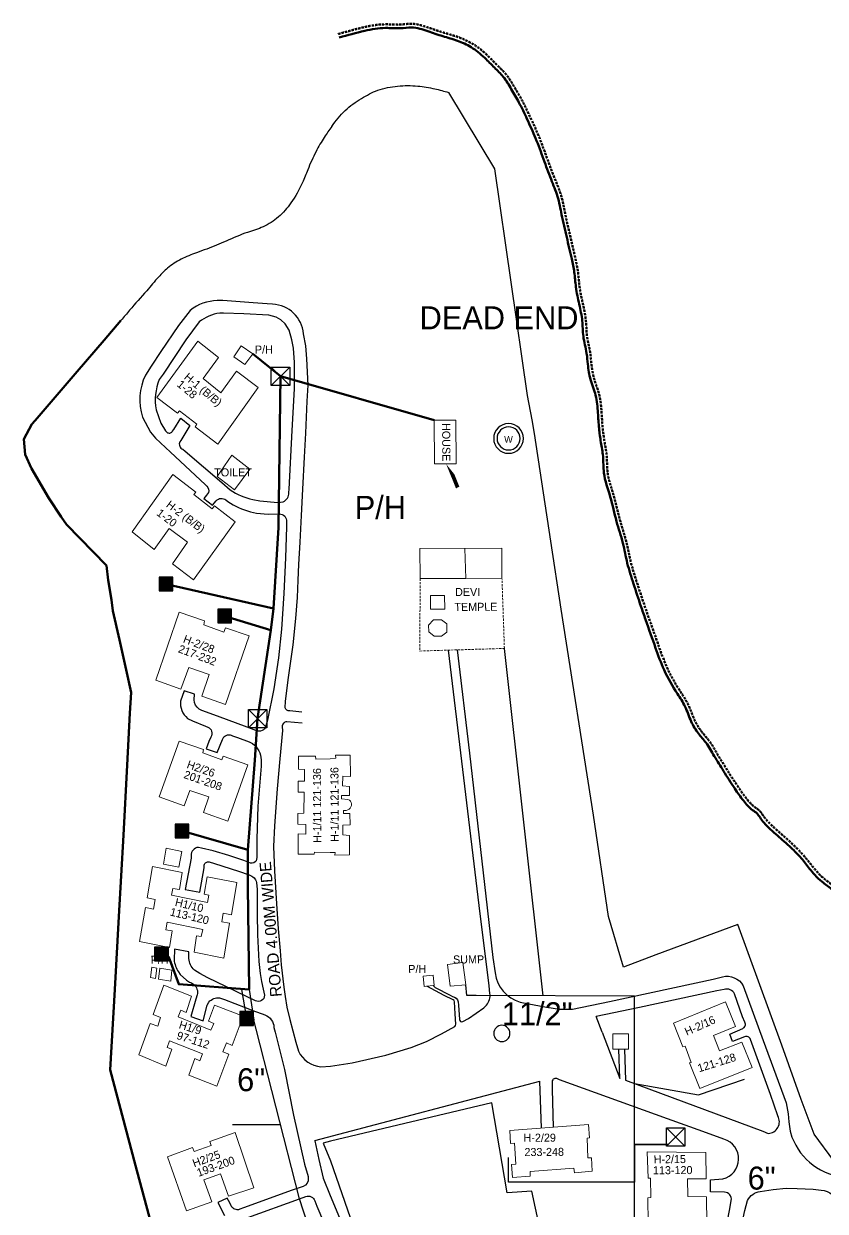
# Model space of a CAD drawing. Header units: millimetres. Extents: x 783 to 2788, y -521 to 1643.
# Drawn here: x 1562.9 to 1737.2, y -354 to -95.7 of the extents above; entities that cross this region are included whole.
import ezdxf
from ezdxf.enums import TextEntityAlignment as Align

# ---------------------------------------------------------------- set-up
doc = ezdxf.new("R2010")
doc.units = ezdxf.units.MM
for name, pattern in [('DASHDOTX2', [50.8, 25.4, -12.7, 0, -12.7]), ('DASHED', [0.75, 0.5, -0.25]), ('HIDDEN', [0.375, 0.25, -0.125])]:
    doc.linetypes.add(name, pattern=pattern)
for name, color, linetype, lineweight in [('Boudary Wall', 6, 'DASHDOTX2', 60), ('Building', 1, 'Continuous', 9), ('Lake', 140, 'DASHED', 50), ('Water Supply Line', 5, 'Continuous', 50)]:
    doc.layers.add(name, color=color, linetype=linetype, lineweight=lineweight)
for name, color, linetype in [('Compound Wall', 203, 'Continuous'), ('Fencing', 7, 'FENCELINE3'), ('FH', 15, 'HIDDEN'), ('Road', 7, 'Continuous'), ('Text Building', 7, 'Continuous'), ('Text Road', 3, 'Continuous'), ('Valve', 17, 'Continuous'), ('Water Line Dia Text', 7, 'Continuous'), ('Water Meter', 11, 'Continuous'), ('Well', 140, 'Continuous')]:
    doc.layers.add(name, color=color, linetype=linetype)
doc.linetypes.add('FENCELINE3', pattern='A,0.5,-0.2,["X",Standard,S=0.1,R=0,X=-0.1,Y=-0.05],-0.25', length=0.95)

# ---------------------------------------------------------------- blocks, each defined once
blk = doc.blocks.new('ACAD-Master Plan')
at = {"layer": 'Boudary Wall'}
blk.add_lwpolyline([(-845.47, 116.85), (-849.13, 112.58), (-855, 105.79), (-864.17, 95.13), (-864.88, 94.29), (-866.62, 91.08), (-866.34, 87.72), (-864.92, 84.69), (-861.19, 78.24), (-858.45, 74.17), (-857.3, 72.5), (-848.63, 63.54), (-848.25, 60.41), (-847.56, 56.07), (-847.28, 53.68), (-845.81, 47.43), (-844.37, 40.85), (-843.28, 35.92), (-843.56, 31.48), (-844.12, 20.16), (-844.94, 4.91), (-845.96, -12.78), (-846.81, -28.64), (-847.83, -46.11), (-842.32, -66.97), (-837.84, -83.59)], dxfattribs=at)
at = {"layer": 'Building'}
for points in [[(-828.78, 112.35), (-837.68, 100.14), (-833.21, 96.74), (-832.76, 97.19), (-829.01, 94.28), (-829.32, 93.74), (-824.39, 89.99), (-815.67, 102.28), (-820.37, 105.81), (-823.74, 101.13), (-827.59, 104.22), (-824.3, 108.85)], [(-819.3, 111.34), (-820.92, 108.96), (-818.53, 107.26), (-816.82, 109.64)], [(-777.36, 95.18), (-772.64, 95.2), (-772.56, 85.67), (-777.28, 85.65)], [(-821.4, 87.54), (-824.59, 82.95), (-820.75, 80), (-817.47, 84.54)], [(-834.19, 83.34), (-829.23, 79.53), (-829.6, 79.02), (-825.67, 75.92), (-825.16, 76.52), (-820.63, 73.08), (-829.71, 60.45), (-834.27, 63.94), (-831.02, 68.62), (-834.98, 71.61), (-838.23, 67.07), (-843.05, 70.91)], [(-770.49, 60.76), (-780.43, 60.73), (-780.46, 67.26), (-762.64, 67.31), (-762.61, 60.78)], [(-778.18, 57.03), (-775.08, 57.04), (-775.06, 54.08), (-778.17, 54.07)], [(-827.3, 51.56), (-832.84, 53.41), (-837.92, 38.65), (-832.44, 36.68), (-830.7, 41.41), (-826.26, 39.86), (-827.91, 35.18), (-822.77, 33.3), (-817.57, 48.25), (-822.74, 50.02), (-823.07, 49.1), (-827.49, 50.7)], [(-777.49, 51.76), (-775.76, 51.77), (-774.63, 50.87), (-774.6, 49.07), (-775.77, 48.2), (-777.37, 48.22), (-778.5, 49.14), (-778.59, 50.61)], [(-827.5, 23.53), (-827.67, 22.81), (-823.51, 21.32), (-823.26, 22.1), (-817.89, 20.22), (-822.2, 7.96), (-827.54, 9.87), (-826.38, 13.27), (-830.49, 14.65), (-831.73, 11.26), (-837.18, 13.22), (-832.79, 25.36)], [(-832.23, 1.36), (-832.86, -2.03), (-836.24, -1.37), (-835.61, 2.11)], [(-832.18, -3.2), (-838.63, -1.93), (-839.76, -8.73), (-838.03, -9.11), (-838.41, -11.15), (-840.17, -10.81), (-841.43, -18.22), (-834.92, -19.54), (-834.32, -15.92), (-835.74, -15.68), (-835.44, -14.01), (-827.68, -15.58), (-828.01, -17.14), (-829.02, -16.97), (-829.53, -20.57), (-823.11, -21.84), (-821.88, -14.22), (-823.55, -13.92), (-823.22, -12.08), (-821.41, -12.44), (-820.29, -5.36), (-826.74, -4.14), (-827.39, -7.93), (-826.39, -8.15), (-826.69, -9.76), (-834.45, -8.11), (-834.23, -6.66), (-832.72, -6.93)], [(-774.44, -23.21), (-771.15, -22.78), (-770.48, -27.66), (-773.91, -27.95)], [(-837.67, -23.99), (-838.78, -23.77), (-839.03, -26.05), (-837.99, -26.24)], [(-837.03, -24.02), (-837.32, -26.38), (-834.62, -26.88), (-834.43, -24.43)], [(-836.18, -27.69), (-838.47, -34.1), (-836.85, -34.76), (-837.49, -36.63), (-839.11, -36.02), (-841.59, -42.88), (-835.7, -45.32), (-834.4, -41.61), (-835.44, -41.25), (-834.91, -39.81), (-827.73, -42.66), (-828.29, -44.14), (-829.4, -43.67), (-830.73, -47.29), (-824.61, -49.68), (-822.04, -42.69), (-823.29, -42.19), (-822.55, -40.24), (-821.26, -40.82), (-818.9, -34.47), (-825.16, -32.03), (-826.46, -35.56), (-825.29, -36.06), (-825.9, -37.48), (-833.02, -34.62), (-832.47, -33.18), (-831.32, -33.65), (-830.11, -30.08)], [(-711.85, -36.73), (-714.01, -31.36), (-725.33, -35.98), (-723.3, -41.16), (-722.81, -40.98), (-721.45, -44.52), (-721.82, -44.64), (-719.62, -50.18), (-708.24, -45.62), (-710.44, -40.08), (-715.3, -41.99), (-716.59, -38.64)], [(-743.55, -60.89), (-743.81, -58), (-760.91, -59.33), (-760.75, -62.15), (-759.91, -62.07), (-759.6, -66.64), (-760.53, -66.72), (-760.3, -69.53), (-756.5, -69.25), (-756.5, -68.22), (-746.99, -67.53), (-746.84, -68.55), (-743.02, -68.18), (-743.18, -65.26), (-743.95, -65.27), (-744.12, -60.97)], [(-826.14, -61.71), (-820.62, -59.78), (-816.57, -71.77), (-822.08, -73.58), (-823.8, -68.75), (-827.45, -70.09), (-825.73, -74.87), (-831.22, -76.77), (-835.39, -65.04), (-829.95, -63.05), (-829.56, -63.91), (-825.85, -62.6)], [(-718.19, -69.81), (-718.26, -64.08), (-731.04, -63.98), (-730.83, -69.72), (-730.33, -69.72), (-730.23, -73.92), (-730.93, -73.96), (-730.84, -79.49), (-718.03, -79.62), (-718.15, -73.77), (-722.2, -73.7), (-722.24, -69.86)]]:
    blk.add_lwpolyline(points, close=True, dxfattribs=at)
for points in [[(-770.71, 67.29), (-770.49, 60.76)], [(-777.6, -27.82), (-777.38, -27.8), (-777.56, -25.54), (-779.75, -25.78), (-779.55, -27.97), (-778.96, -27.92)], [(-777.6, -27.82), (-778.96, -27.92)], [(-735.96, -41.63), (-735.1, -41.62), (-735.11, -38.32), (-738.52, -38.33), (-738.51, -41.64), (-737.2, -41.63)], [(-735.96, -41.63), (-737.2, -41.63)]]:
    blk.add_lwpolyline(points, dxfattribs=at)
at = {"layer": 'Building', "linetype": 'DASHED'}
blk.add_lwpolyline([(-780.43, 60.73), (-780.46, 44.97), (-762.09, 45.53), (-762.61, 60.78)], dxfattribs=at)
at = {"layer": 'Building'}
blk.add_lwpolyline([(-799.99, 21.55), (-803.09, 21.46), (-803.17, 22.13), (-806.86, 22.09), (-806.85, 19.28), (-805.59, 19.23), (-805.58, 16.69), (-806.92, 16.69), (-806.91, 14.3), (-805.66, 14.27), (-805.7, 9.7), (-806.98, 9.65), (-807, 7.31), (-805.3, 7.26), (-805.29, 5.14), (-806.97, 5.17), (-806.95, 0.8), (-803.47, 0.78), (-803.41, 1.23), (-799.98, 1.15), (-798.89, 1.16), (-798.98, 0.57), (-795.76, 0.62), (-795.77, 4.81), (-797.23, 4.95), (-797.19, 7.06), (-795.64, 7.16), (-795.7, 9.64), (-797.11, 9.63), (-797.11, 10.26), (-796.52, 10.26), (-796.16, 10.4, 0.56662), (-795.76, 12.56), (-796.16, 12.7), (-797.48, 12.83), (-797.48, 13.51), (-795.8, 13.51), (-795.77, 15.49), (-797.31, 15.62), (-797.23, 17.74), (-795.55, 17.7), (-795.66, 22.3), (-798.79, 22.33), (-798.78, 21.66)], format="xyb", close=True, dxfattribs=at)
at = {"layer": 'Compound Wall'}
blk.add_lwpolyline([(-799.92, -61.64), (-801.51, -62.08), (-799.93, -65.94), (-786.38, -104.99), (-750.56, -98.44), (-756.11, -72.5), (-761.47, -72.9), (-764.84, -53.32)], close=True, dxfattribs=at)
at = {"layer": 'Fencing', "linetype": 'FENCELINE3'}
blk.add_lwpolyline([(-690.47, -65.91), (-694.74, -60.1), (-697.52, -52.6), (-701.77, -40.75), (-711.3, -14.53), (-729.12, -21.13), (-736.18, -23.83), (-739.45, -12.75), (-742.71, 9.27), (-749.72, 54.04), (-752, 68.86), (-755.53, 92.26), (-756.08, 95.22), (-757.03, 100.54), (-764.17, 149.87), (-774.2, 166.46)], dxfattribs=at)
for points in [[(-799.64, 159.05), (-796.71, 162.57), (-793.17, 165.15), (-789.63, 166.95), (-785.3, 167.85), (-780.94, 167.86), (-777.22, 167.26), (-774.2, 166.46)], [(-799.64, 159.05), (-801.26, 156.7), (-803.06, 153.62), (-804.86, 149.64), (-806.03, 146.86), (-808.5, 142.44), (-811.24, 139.38), (-814.54, 137.25), (-817.93, 136.04), (-822.62, 134.15), (-826.82, 132.4), (-829.05, 131.61), (-832.37, 130.19), (-835.32, 128.28), (-837.27, 126.36), (-839.88, 123.33), (-843.6, 119.1), (-845.47, 116.85)]]:
    blk.add_spline(points, degree=3, dxfattribs=at)
at = {"layer": 'Lake'}
blk.add_open_spline([(-798.22, 179.18), (-797.78, 179.3), (-797.35, 179.42), (-796.06, 179.78), (-795.19, 180.02), (-793.44, 180.47), (-792.57, 180.67), (-790.78, 181.04), (-789.87, 181.18), (-788.55, 181.28), (-788.16, 181.29), (-787.39, 181.29), (-787.01, 181.27), (-786.24, 181.24), (-785.86, 181.22), (-785.25, 181.21), (-785.02, 181.21), (-784.49, 181.24), (-784.18, 181.27), (-783.54, 181.34), (-783.2, 181.37), (-782.63, 181.4), (-782.39, 181.41), (-781.92, 181.39), (-781.69, 181.37), (-781.01, 181.28), (-780.57, 181.18), (-779.62, 180.91), (-779.11, 180.74), (-778, 180.37), (-777.4, 180.16), (-776.19, 179.76), (-775.59, 179.58), (-774.37, 179.21), (-773.75, 179.04), (-772.49, 178.64), (-771.85, 178.41), (-770.59, 177.89), (-769.98, 177.59), (-768.71, 176.88), (-768.06, 176.44), (-766.84, 175.5), (-766.26, 175), (-765.17, 173.95), (-764.65, 173.41), (-763.88, 172.63), (-763.63, 172.37), (-763.09, 171.85), (-762.82, 171.59), (-762.3, 171.06), (-762.06, 170.8), (-761.58, 170.23), (-761.35, 169.93), (-760.93, 169.32), (-760.73, 169), (-760.29, 168.28), (-760.06, 167.87), (-759.59, 167.07), (-759.35, 166.66), (-758.78, 165.67), (-758.44, 165.07), (-757.8, 163.86), (-757.49, 163.24), (-756.8, 161.82), (-756.43, 161.01), (-755.68, 159.39), (-755.31, 158.58), (-754.58, 156.87), (-754.23, 155.99), (-753.55, 154.21), (-753.22, 153.32), (-752.57, 151.53), (-752.25, 150.63), (-751.66, 149.04), (-751.39, 148.35), (-750.83, 146.96), (-750.53, 146.25), (-750.09, 145.07), (-749.92, 144.61), (-749.49, 143.18), (-749.28, 142.23), (-748.99, 140.76), (-748.89, 140.24), (-748.68, 139.2), (-748.57, 138.69), (-748.22, 137.14), (-747.98, 136.11), (-747.54, 134.22), (-747.33, 133.36), (-746.97, 131.77), (-746.8, 131.04), (-746.47, 129.57), (-746.3, 128.82), (-746.1, 127.62), (-746.04, 127.18), (-745.95, 126.31), (-745.91, 125.88), (-745.83, 125.06), (-745.79, 124.66), (-745.64, 123.5), (-745.5, 122.72), (-745.17, 121.15), (-744.98, 120.36), (-744.63, 118.74), (-744.48, 117.91), (-744.34, 116.71), (-744.32, 116.35), (-744.28, 115.66), (-744.26, 115.32), (-744.23, 114.6), (-744.2, 114.23), (-744.14, 113.55), (-744.09, 113.23), (-743.98, 112.58), (-743.91, 112.25), (-743.69, 111.24), (-743.52, 110.55), (-743.3, 109.09), (-743.25, 108.39), (-743.13, 107.17), (-743.07, 106.65), (-742.91, 105.61), (-742.81, 105.11), (-742.6, 104.25), (-742.49, 103.9), (-742.26, 103.18), (-742.13, 102.82), (-741.83, 101.98), (-741.67, 101.51), (-741.44, 100.66), (-741.36, 100.29), (-741.22, 99.56), (-741.17, 99.2), (-741.04, 98.12), (-740.99, 97.4), (-740.9, 95.99), (-740.86, 95.3), (-740.75, 93.93), (-740.69, 93.26), (-740.53, 91.92), (-740.43, 91.25), (-740.23, 90.05), (-740.14, 89.52), (-739.96, 88.43), (-739.89, 87.87), (-739.79, 86.73), (-739.78, 86.17), (-739.75, 85.12), (-739.73, 84.62), (-739.66, 83.83), (-739.62, 83.54), (-739.51, 82.95), (-739.45, 82.65), (-739.23, 81.75), (-739.05, 81.15), (-738.67, 79.9), (-738.46, 79.26), (-738.08, 77.95), (-737.92, 77.3), (-737.56, 75.88), (-737.38, 75.1), (-737.04, 73.76), (-736.88, 73.2), (-736.55, 72.06), (-736.37, 71.48), (-736.01, 70.29), (-735.83, 69.68), (-735.54, 68.58), (-735.42, 68.1), (-735.21, 67.15), (-735.11, 66.68), (-734.88, 65.6), (-734.75, 65), (-734.32, 63.21), (-733.96, 62.03), (-733.26, 59.87), (-732.94, 58.89), (-732.31, 56.94), (-731.99, 55.97), (-731.01, 53.07), (-730.32, 51.14), (-729.29, 48.26), (-728.95, 47.31), (-728.23, 45.27), (-727.85, 44.19), (-727.17, 42.42), (-726.89, 41.72), (-726.25, 40.35), (-725.9, 39.67), (-725.18, 38.38), (-724.81, 37.76), (-724.16, 36.7), (-723.88, 36.26), (-723.31, 35.38), (-723.02, 34.93), (-722.55, 34.14), (-722.37, 33.81), (-722.05, 33.2), (-721.92, 32.91), (-721.68, 32.34), (-721.57, 32.06), (-721.24, 31.22), (-721.04, 30.68), (-720.64, 29.77), (-720.46, 29.4), (-720.05, 28.66), (-719.82, 28.3), (-719.37, 27.66), (-719.15, 27.37), (-718.68, 26.8), (-718.43, 26.51), (-717.97, 25.95), (-717.76, 25.69), (-717.35, 25.15), (-717.17, 24.87), (-716.63, 24.04), (-716.3, 23.47), (-715.75, 22.53), (-715.53, 22.15), (-715.07, 21.38), (-714.83, 21), (-714.12, 19.85), (-713.64, 19.09), (-712.67, 17.56), (-712.18, 16.81), (-711.32, 15.5), (-710.94, 14.94), (-710.25, 13.95), (-709.93, 13.51), (-709.38, 12.79), (-709.15, 12.51), (-708.69, 11.97), (-708.46, 11.72), (-708.05, 11.34), (-707.89, 11.2), (-707.63, 11.01), (-707.54, 10.94), (-707.33, 10.8), (-707.22, 10.72), (-706.95, 10.53), (-706.8, 10.41), (-706.57, 10.19), (-706.49, 10.11), (-706.36, 9.95), (-706.29, 9.87), (-706.12, 9.63), (-706.02, 9.48), (-705.86, 9.22), (-705.79, 9.12), (-705.64, 8.91), (-705.56, 8.81), (-705.33, 8.5), (-705.16, 8.3), (-704.62, 7.69), (-704.23, 7.3), (-703.24, 6.36), (-702.63, 5.83), (-701.4, 4.74), (-700.78, 4.2), (-699.56, 3.09), (-698.95, 2.52), (-697.94, 1.53), (-697.55, 1.11), (-696.86, 0.35), (-696.57, 0), (-696, -0.7), (-695.73, -1.05), (-694.92, -2.08), (-694.39, -2.75), (-693.53, -3.67), (-693.23, -3.97), (-692.67, -4.47), (-692.42, -4.68), (-691.87, -5.1), (-691.59, -5.31), (-691.05, -5.72), (-690.8, -5.91), (-690.3, -6.33), (-690.07, -6.55), (-689.61, -6.99), (-689.4, -7.22), (-688.87, -7.78), (-688.57, -8.11), (-687.5, -9.28), (-686.69, -10.09), (-684.98, -11.61), (-684.07, -12.33), (-682.47, -13.58), (-681.78, -14.11), (-680.16, -15.44), (-679.26, -16.25), (-677.67, -17.63), (-676.99, -18.22), (-675.6, -19.36), (-674.9, -19.91), (-673.39, -21.03), (-672.59, -21.59), (-670.96, -22.67), (-670.13, -23.2), (-668.5, -24.26), (-667.7, -24.8), (-666.13, -25.92), (-665.36, -26.51), (-663.92, -27.72), (-663.26, -28.33), (-661.97, -29.54), (-661.34, -30.15), (-660.05, -31.3), (-659.39, -31.85), (-658.07, -32.9), (-657.41, -33.39), (-656.08, -34.33), (-655.4, -34.77), (-654.37, -35.34), (-654.02, -35.51), (-653.31, -35.81), (-652.93, -35.95), (-652.01, -36.27), (-651.46, -36.46), (-650.34, -36.88), (-649.79, -37.11), (-648.93, -37.53), (-648.63, -37.69), (-648.05, -38.01), (-647.77, -38.17), (-647.15, -38.49), (-646.82, -38.66), (-646.22, -38.88), (-645.94, -38.96), (-645.35, -39.1), (-645.04, -39.17), (-644.31, -39.31), (-643.88, -39.39), (-643.02, -39.6), (-642.59, -39.72), (-641.35, -40.15), (-640.56, -40.49), (-639.16, -41.13), (-638.54, -41.43), (-637.51, -41.91), (-637.08, -42.09), (-636.14, -42.46), (-635.61, -42.64), (-634.67, -42.92), (-634.26, -43.03), (-633.52, -43.22), (-633.18, -43.31), (-632.52, -43.47), (-632.2, -43.53), (-631.58, -43.63), (-631.3, -43.67), (-630.83, -43.7), (-630.64, -43.7), (-630.23, -43.71), (-630.01, -43.71), (-629.61, -43.73), (-629.42, -43.74), (-629.05, -43.79), (-628.86, -43.83), (-628.5, -43.92), (-628.33, -43.97), (-627.83, -44.14), (-627.51, -44.27), (-626.89, -44.54), (-626.58, -44.67), (-625.98, -44.89), (-625.7, -44.98), (-625.1, -45.1), (-624.79, -45.13), (-623.99, -45.17), (-623.5, -45.14), (-622.4, -44.96), (-621.78, -44.78), (-620.73, -44.42), (-620.29, -44.26), (-619.47, -43.95), (-619.1, -43.82), (-618.36, -43.56), (-617.99, -43.44), (-616.89, -43.07), (-616.16, -42.83), (-614.81, -42.34), (-614.18, -42.1), (-612.93, -41.58), (-612.31, -41.3), (-611.09, -40.75), (-610.5, -40.46), (-609.29, -39.89), (-608.67, -39.6), (-607.55, -39.14), (-607.05, -38.95), (-606.1, -38.65), (-605.66, -38.53), (-604.87, -38.36), (-604.53, -38.31), (-603.88, -38.21), (-603.56, -38.17), (-602.75, -38.04), (-602.28, -37.94), (-601.69, -37.73), (-601.53, -37.66), (-601.24, -37.51), (-601.12, -37.43), (-600.87, -37.26), (-600.72, -37.14), (-600.38, -36.89), (-600.18, -36.76), (-599.83, -36.6), (-599.71, -36.55), (-599.5, -36.5), (-599.41, -36.49), (-599.15, -36.47), (-599, -36.48), (-598.77, -36.5), (-598.69, -36.51), (-598.54, -36.53), (-598.47, -36.54), (-598.33, -36.55), (-598.26, -36.56), (-598.04, -36.58), (-597.89, -36.58), (-597.59, -36.6), (-597.43, -36.6), (-597.12, -36.62), (-596.97, -36.62), (-596.66, -36.63), (-596.5, -36.63), (-596.22, -36.62), (-596.11, -36.6), (-595.74, -36.53), (-595.48, -36.45), (-594.92, -36.23), (-594.63, -36.09), (-594.11, -35.86), (-593.89, -35.77), (-593.46, -35.59), (-593.24, -35.5), (-592.59, -35.26), (-592.16, -35.11), (-590.85, -34.69), (-589.98, -34.44), (-588.76, -34.13), (-588.41, -34.04), (-587.73, -33.87), (-587.4, -33.79), (-586.87, -33.62), (-586.66, -33.55), (-586.29, -33.4), (-586.13, -33.33), (-585.8, -33.16), (-585.63, -33.07), (-585.13, -32.79), (-584.78, -32.58), (-584.13, -32.21), (-583.83, -32.05), (-583.22, -31.77), (-582.9, -31.64), (-582.28, -31.42), (-581.97, -31.32), (-581.35, -31.16), (-581.05, -31.09), (-580.34, -30.93), (-579.94, -30.84), (-579.32, -30.66), (-579.09, -30.59), (-578.62, -30.41), (-578.38, -30.32), (-577.67, -30.01), (-577.18, -29.78), (-576.38, -29.42), (-576.08, -29.28), (-575.41, -29), (-575.07, -28.87), (-574.39, -28.62), (-574.05, -28.5), (-573.37, -28.23), (-573.01, -28.08), (-572.47, -27.8), (-572.26, -27.68), (-571.82, -27.42), (-571.6, -27.28), (-571.11, -26.98), (-570.84, -26.81), (-570.27, -26.5), (-569.98, -26.36), (-569.24, -26.04), (-568.8, -25.88), (-568.04, -25.66), (-567.73, -25.59), (-567.13, -25.47), (-566.84, -25.42), (-566.3, -25.32), (-566.06, -25.28), (-565.64, -25.17), (-565.46, -25.12), (-565.09, -25), (-564.91, -24.93), (-564.34, -24.71), (-563.96, -24.53), (-563.21, -24.19), (-562.84, -24.03), (-562.1, -23.71), (-561.73, -23.56), (-560.63, -23.13), (-559.89, -22.86), (-558.56, -22.35), (-557.96, -22.12), (-556.77, -21.62), (-556.17, -21.36), (-554.92, -20.82), (-554.27, -20.54), (-552.27, -19.72), (-550.94, -19.24), (-548.98, -18.4), (-548.3, -18.09), (-547.04, -17.5), (-546.46, -17.24), (-545.3, -16.73), (-544.72, -16.49), (-542.96, -15.77), (-541.78, -15.31), (-539.68, -14.54), (-538.75, -14.22), (-536.91, -13.59), (-536, -13.27), (-534.58, -12.74), (-534.06, -12.54), (-533.03, -12.1), (-532.51, -11.87), (-531.49, -11.43), (-530.98, -11.22), (-530.07, -10.87), (-529.66, -10.72), (-528.84, -10.46), (-528.44, -10.34), (-527.6, -10.09), (-527.16, -9.95), (-526.41, -9.7), (-526.11, -9.59), (-525.49, -9.34), (-525.17, -9.21), (-524.41, -8.89), (-523.96, -8.7), (-523.16, -8.37), (-522.81, -8.24), (-522.13, -7.99), (-521.79, -7.87), (-521.03, -7.6), (-520.62, -7.46), (-519.84, -7.17), (-519.48, -7.02), (-518.73, -6.73), (-518.35, -6.58), (-517.55, -6.3), (-517.13, -6.16), (-516.08, -5.89), (-515.47, -5.79), (-514.29, -5.61), (-513.71, -5.53), (-512.77, -5.37), (-512.39, -5.29), (-511.63, -5.11), (-511.24, -5.01), (-510.25, -4.74), (-509.63, -4.57), (-508.51, -4.28), (-508.03, -4.16), (-507.07, -3.94), (-506.6, -3.84), (-505.52, -3.6), (-504.91, -3.47), (-503.14, -3.02), (-501.95, -2.65), (-499.76, -1.99), (-498.77, -1.71), (-496.77, -1.18), (-495.76, -0.94), (-493.74, -0.52), (-492.73, -0.33), (-490.41, 0.09), (-489.1, 0.31), (-486.71, 0.76), (-485.61, 0.99), (-483.43, 1.48), (-482.34, 1.74), (-480.09, 2.31), (-478.94, 2.61), (-476.63, 3.21), (-475.48, 3.52), (-473.73, 4), (-473.13, 4.17), (-471.92, 4.48), (-471.3, 4.62), (-470.33, 4.79), (-469.99, 4.84), (-469.3, 4.92), (-468.96, 4.94), (-467.97, 5.02), (-467.33, 5.07), (-466.38, 5.21), (-466.06, 5.27), (-465.4, 5.45), (-465.06, 5.55), (-464.25, 5.82), (-463.77, 5.99), (-462.91, 6.28), (-462.52, 6.4), (-461.75, 6.61), (-461.36, 6.7), (-460.37, 6.91), (-459.76, 7.02), (-457.79, 7.38), (-456.43, 7.62), (-453.5, 8.15), (-451.93, 8.44), (-448.8, 9.06), (-447.24, 9.39), (-444.02, 10.06), (-442.36, 10.41), (-439.3, 11.04), (-437.89, 11.33), (-435.54, 11.78), (-434.6, 11.95), (-432.73, 12.28), (-431.8, 12.45), (-430.34, 12.75), (-429.81, 12.87), (-428.72, 13.12), (-428.17, 13.25), (-427.08, 13.47), (-426.54, 13.56), (-425.13, 13.75), (-424.28, 13.79), (-422.9, 13.87), (-422.35, 13.91), (-421.26, 14), (-420.71, 14.05), (-419.08, 14.24), (-417.98, 14.4), (-416.23, 14.67), (-415.58, 14.78), (-414.44, 14.99), (-413.97, 15.08), (-412.99, 15.28), (-412.5, 15.38), (-411.61, 15.53), (-411.21, 15.59), (-410.49, 15.65), (-410.16, 15.67), (-409.52, 15.69), (-409.2, 15.69), (-408.25, 15.67), (-407.64, 15.65), (-406.07, 15.67), (-405.09, 15.75), (-403.34, 15.96), (-402.57, 16.06), (-401.11, 16.26), (-400.41, 16.36), (-399.61, 16.4)], degree=3, knots=[0, 0, 0, 0, 1.343408, 1.343408, 4.030225, 4.030225, 6.688196, 6.688196, 9.346167, 9.346167, 10.451609, 10.451609, 11.557051, 11.557051, 12.732945, 12.732945, 13.480569, 13.480569, 14.452213, 14.452213, 15.423857, 15.423857, 16.048129, 16.048129, 16.6724, 16.6724, 17.920943, 17.920943, 19.445443, 19.445443, 21.375664, 21.375664, 23.305884, 23.305884, 25.236104, 25.236104, 27.179981, 27.179981, 29.123857, 29.123857, 31.330314, 31.330314, 33.53677, 33.53677, 35.743227, 35.743227, 36.861649, 36.861649, 37.980071, 37.980071, 38.995311, 38.995311, 40.052397, 40.052397, 41.109483, 41.109483, 42.507174, 42.507174, 43.904866, 43.904866, 45.930968, 45.930968, 47.957071, 47.957071, 50.620812, 50.620812, 53.284553, 53.284553, 56.11681, 56.11681, 58.949067, 58.949067, 61.813198, 61.813198, 64.076525, 64.076525, 66.339852, 66.339852, 67.766925, 67.766925, 70.621071, 70.621071, 72.217631, 72.217631, 73.814191, 73.814191, 77.00731, 77.00731, 79.64173, 79.64173, 81.890397, 81.890397, 84.139065, 84.139065, 85.416911, 85.416911, 86.694756, 86.694756, 87.915335, 87.915335, 90.356493, 90.356493, 92.797652, 92.797652, 95.23881, 95.23881, 96.25873, 96.25873, 97.278649, 97.278649, 98.427738, 98.427738, 99.469723, 99.469723, 100.511707, 100.511707, 102.595676, 102.595676, 104.679646, 104.679646, 106.306245, 106.306245, 107.932845, 107.932845, 109.102843, 109.102843, 110.272841, 110.272841, 111.725822, 111.725822, 112.774667, 112.774667, 113.823512, 113.823512, 115.921203, 115.921203, 118.018893, 118.018893, 120.084429, 120.084429, 122.149966, 122.149966, 123.775849, 123.775849, 125.401733, 125.401733, 127.027617, 127.027617, 128.580427, 128.580427, 129.54737, 129.54737, 130.514314, 130.514314, 132.448201, 132.448201, 134.436119, 134.436119, 136.424037, 136.424037, 138.815203, 138.815203, 140.622012, 140.622012, 142.42882, 142.42882, 144.326817, 144.326817, 145.762376, 145.762376, 147.197935, 147.197935, 149.078736, 149.078736, 152.840338, 152.840338, 155.919566, 155.919566, 158.998794, 158.998794, 165.157249, 165.157249, 168.185102, 168.185102, 171.625259, 171.625259, 173.95982, 173.95982, 176.294382, 176.294382, 178.498733, 178.498733, 180.072151, 180.072151, 181.64557, 181.64557, 182.714175, 182.714175, 183.601116, 183.601116, 184.488057, 184.488057, 186.261938, 186.261938, 187.603498, 187.603498, 188.945058, 188.945058, 190.102284, 190.102284, 191.259511, 191.259511, 192.213772, 192.213772, 193.168033, 193.168033, 195.076556, 195.076556, 196.43317, 196.43317, 197.789785, 197.789785, 200.503014, 200.503014, 203.216244, 203.216244, 205.257136, 205.257136, 206.915871, 206.915871, 208.032501, 208.032501, 209.149131, 209.149131, 209.873776, 209.873776, 210.258391, 210.258391, 210.643007, 210.643007, 211.121547, 211.121547, 211.369373, 211.369373, 211.6172, 211.6172, 212.112852, 212.112852, 212.531576, 212.531576, 212.9503, 212.9503, 213.787747, 213.787747, 215.529171, 215.529171, 217.981766, 217.981766, 220.434361, 220.434361, 222.904461, 222.904461, 224.575171, 224.575171, 225.892462, 225.892462, 227.209753, 227.209753, 229.844335, 229.844335, 231.177102, 231.177102, 232.239845, 232.239845, 233.302588, 233.302588, 234.220931, 234.220931, 235.125232, 235.125232, 236.029533, 236.029533, 237.367066, 237.367066, 240.867043, 240.867043, 244.411166, 244.411166, 246.982888, 246.982888, 250.594313, 250.594313, 253.321702, 253.321702, 256.04909, 256.04909, 259.019173, 259.019173, 261.989256, 261.989256, 264.829435, 264.829435, 267.669615, 267.669615, 270.316556, 270.316556, 272.963497, 272.963497, 275.610439, 275.610439, 278.097517, 278.097517, 280.584595, 280.584595, 281.834501, 281.834501, 283.084407, 283.084407, 284.812026, 284.812026, 286.539645, 286.539645, 287.512825, 287.512825, 288.486006, 288.486006, 289.706161, 289.706161, 290.688711, 290.688711, 291.67126, 291.67126, 292.921108, 292.921108, 294.170955, 294.170955, 296.67065, 296.67065, 298.711904, 298.711904, 300.154181, 300.154181, 301.901089, 301.901089, 303.181979, 303.181979, 304.233631, 304.233631, 305.285284, 305.285284, 306.231655, 306.231655, 306.845741, 306.845741, 307.459828, 307.459828, 307.955307, 307.955307, 308.435827, 308.435827, 308.916347, 308.916347, 309.877387, 309.877387, 310.901619, 310.901619, 311.943455, 311.943455, 312.98529, 312.98529, 314.599263, 314.599263, 316.656141, 316.656141, 318.078322, 318.078322, 319.23661, 319.23661, 320.394899, 320.394899, 322.711477, 322.711477, 324.784264, 324.784264, 326.85705, 326.85705, 328.841158, 328.841158, 330.825265, 330.825265, 332.3578, 332.3578, 333.650802, 333.650802, 334.608783, 334.608783, 335.566764, 335.566764, 337.157152, 337.157152, 337.780012, 337.780012, 338.32038, 338.32038, 338.860749, 338.860749, 339.401117, 339.401117, 339.644598, 339.644598, 339.794178, 339.794178, 340.093339, 340.093339, 340.327224, 340.327224, 340.565295, 340.565295, 340.803366, 340.803366, 341.279508, 341.279508, 341.736129, 341.736129, 342.19275, 342.19275, 342.741669, 342.741669, 343.219845, 343.219845, 344.197757, 344.197757, 345.17567, 345.17567, 345.846277, 345.846277, 346.516885, 346.516885, 347.8581, 347.8581, 350.54053, 350.54053, 351.59696, 351.59696, 352.653391, 352.653391, 353.397636, 353.397636, 354.002605, 354.002605, 354.607575, 354.607575, 355.817514, 355.817514, 356.757713, 356.757713, 357.697911, 357.697911, 358.598065, 358.598065, 359.498218, 359.498218, 360.766461, 360.766461, 361.575768, 361.575768, 362.385075, 362.385075, 364.00369, 364.00369, 364.982331, 364.982331, 366.054849, 366.054849, 367.127367, 367.127367, 368.360881, 368.360881, 369.155571, 369.155571, 369.95026, 369.95026, 370.853957, 370.853957, 371.757655, 371.757655, 373.064507, 373.064507, 373.937912, 373.937912, 374.811317, 374.811317, 375.5999, 375.5999, 376.243288, 376.243288, 376.886675, 376.886675, 378.17345, 378.17345, 379.34726, 379.34726, 380.52107, 380.52107, 382.86869, 382.86869, 384.830839, 384.830839, 386.792989, 386.792989, 388.916344, 388.916344, 393.163055, 393.163055, 395.447472, 395.447472, 397.326579, 397.326579, 399.205687, 399.205687, 402.963901, 402.963901, 405.878808, 405.878808, 408.793715, 408.793715, 410.502767, 410.502767, 412.21182, 412.21182, 413.819761, 413.819761, 415.064811, 415.064811, 416.309861, 416.309861, 417.715194, 417.715194, 418.749385, 418.749385, 419.783575, 419.783575, 421.248262, 421.248262, 422.321194, 422.321194, 423.394125, 423.394125, 424.726414, 424.726414, 425.922295, 425.922295, 427.118177, 427.118177, 428.378299, 428.378299, 430.144227, 430.144227, 431.910156, 431.910156, 433.121569, 433.121569, 434.332982, 434.332982, 436.259125, 436.259125, 437.714346, 437.714346, 439.169567, 439.169567, 441.047571, 441.047571, 444.80358, 444.80358, 447.866436, 447.866436, 450.929293, 450.929293, 453.992149, 453.992149, 457.974962, 457.974962, 461.360305, 461.360305, 464.745647, 464.745647, 468.333972, 468.333972, 471.922298, 471.922298, 473.765848, 473.765848, 475.609399, 475.609399, 476.594166, 476.594166, 477.578933, 477.578933, 479.548468, 479.548468, 480.658956, 480.658956, 481.769444, 481.769444, 483.284391, 483.284391, 484.430829, 484.430829, 485.577267, 485.577267, 487.408528, 487.408528, 491.562401, 491.562401, 496.360164, 496.360164, 501.157927, 501.157927, 506.238954, 506.238954, 510.53068, 510.53068, 513.386056, 513.386056, 516.241431, 516.241431, 517.906757, 517.906757, 519.572083, 519.572083, 521.166566, 521.166566, 523.654887, 523.654887, 525.324911, 525.324911, 526.994936, 526.994936, 530.334984, 530.334984, 532.356027, 532.356027, 533.838946, 533.838946, 535.321865, 535.321865, 536.450946, 536.450946, 537.377178, 537.377178, 538.30341, 538.30341, 540.155874, 540.155874, 543.204438, 543.204438, 545.516598, 545.516598, 547.635905, 547.635905, 547.635905, 547.635905], dxfattribs=at)
at = {"layer": 'Lake', "linetype": 'Continuous'}
blk.add_spline([(-798, 178.41), (-792.47, 179.87), (-787.93, 180.49), (-784.69, 180.43), (-782.28, 180.6), (-778.73, 179.77), (-775.49, 178.71), (-772.31, 177.72), (-769.35, 176.31), (-766.35, 173.97), (-764.26, 171.87), (-762.33, 169.88), (-760.59, 167.2), (-758.93, 164.28), (-757.18, 160.72), (-755.3, 156.49), (-753.57, 151.94), (-751.94, 147.57), (-750.53, 143.85), (-749.64, 139.9), (-748.54, 134.97), (-747.44, 130.27), (-746.88, 127.38), (-746.53, 124.15), (-745.81, 120.39), (-745.16, 116.79), (-744.92, 113.41), (-744.2, 109.72), (-743.95, 107.35), (-743.35, 104), (-742.25, 100.59), (-741.75, 96.75), (-741.51, 93.41), (-741.1, 90.36), (-740.64, 87.31), (-740.45, 83.75), (-739.07, 78.5), (-737.7, 73.17), (-736.33, 68.45), (-735.36, 64.11), (-734, 59.55), (-732.41, 54.73), (-731.4, 51.81), (-729.2, 45.62), (-727.36, 40.85), (-724.44, 35.65), (-722.82, 32.94), (-721.46, 29.64), (-719.89, 27.02), (-718.27, 25.04), (-716.44, 22.12), (-714.43, 18.86), (-711.98, 15.04), (-710.1, 12.42), (-708.1, 10.36), (-707.14, 9.63), (-706.49, 8.73), (-705.62, 7.61), (-702.7, 4.83), (-699.75, 2.17), (-697.53, -0.11), (-695.7, -2.38), (-694.56, -3.74), (-693.04, -5.2), (-690.95, -6.83), (-688.87, -8.97), (-686.35, -11.46), (-681.58, -15.32), (-677.25, -19.04), (-672.72, -22.46), (-668.76, -25.05), (-664.95, -27.9), (-661.36, -31.2), (-657.39, -34.38), (-654.01, -36.38), (-651.38, -37.34), (-649.28, -38.25), (-646.71, -39.55), (-643.68, -40.26), (-640.06, -41.6), (-636.8, -43.06), (-633.84, -43.97), (-631, -44.49), (-629.26, -44.57), (-626.08, -45.69), (-622.7, -45.82), (-619.27, -44.73), (-614.4, -43.04), (-610.41, -41.31), (-604.91, -39.19), (-600.55, -38.01), (-599.25, -37.28), (-598.68, -37.32), (-597.38, -37.41), (-596.08, -37.4), (-593.86, -36.63), (-588.16, -34.8), (-586.03, -34.16), (-583.81, -32.95), (-581.89, -32.14), (-579.18, -31.45), (-575.33, -29.84), (-572.23, -28.58), (-570.19, -27.37), (-567.74, -26.41), (-565.47, -25.95), (-562.61, -24.8), (-557.65, -22.85), (-553.3, -21.01), (-549.15, -19.35), (-546.57, -18.17), (-539.19, -15.22), (-533.53, -13.18), (-529.64, -11.57), (-526.09, -10.43), (-522.89, -9.13), (-519.77, -8), (-516.42, -6.81), (-512.83, -6.19), (-508.5, -5.1), (-504.11, -4.09), (-500.04, -2.91), (-495.18, -1.64), (-491.11, -0.85), (-486.77, -0.06), (-482.62, 0.86), (-478.28, 1.95), (-474.04, 3.09), (-469.74, 4.06), (-466.05, 4.46), (-462.41, 5.59), (-459.04, 6.34), (-451.09, 7.8), (-446.32, 8.76), (-440.64, 9.95), (-436.05, 10.87), (-429.97, 12.02), (-425.81, 12.85), (-422.73, 13.08), (-416.99, 13.74), (-413.96, 14.27), (-410.53, 14.84), (-406.98, 14.86), (-402.86, 15.22), (-399.6, 15.66)], degree=3, dxfattribs=at)
at = {"layer": 'Road'}
for points in [[(-772.36, 45.22), (-769.7, 22.72), (-764.59, -21.7), (-764.12, -25.06, 0.295418), (-758.67, -31.38), (-756.79, -31.76), (-753.3, -32.44), (-750.11, -32.9), (-747.29, -32.9), (-739.26, -31.27), (-716.68, -26.43), (-714.68, -25.91, -0.344183), (-710.15, -27.84), (-709.09, -30.8), (-705.8, -39.77), (-700.81, -53.32), (-700.36, -55.7), (-700.26, -57.43), (-699.97, -59.44), (-699.55, -60.77, 0.294054), (-687.83, -69.46)], [(-806.15, 31.64), (-808.74, 31.93, -0.344619), (-809.79, 32.62), (-809.68, 34.05), (-809.04, 39.19), (-808.03, 46.29), (-807.42, 52.01), (-807.08, 56.62), (-806.92, 60.4), (-806.8, 63.76), (-806.5, 68.62), (-806.18, 74.42), (-805.95, 80.17), (-805.55, 87.15), (-805.26, 92.32), (-804.98, 99.29), (-804.77, 102.78), (-805.05, 108.51), (-805.3, 111.34), (-805.8, 113.99, 0.381829), (-812.5, 120.39), (-813.66, 120.46), (-816.76, 120.7), (-823.31, 121.19), (-824.52, 121.19, 0.165506), (-830.41, 119.06), (-832.93, 115.76), (-836.81, 110.09), (-838.92, 106.9), (-840.16, 104.98, 0.192418), (-840.76, 95.83), (-839.07, 92.57), (-837.94, 91.28), (-834.71, 88.24), (-827.19, 81.22), (-826.81, 80.82, -0.292733), (-826.45, 79.44), (-826.91, 78.85), (-827.47, 78.17), (-825.54, 76.7), (-824.75, 77.64, -0.415903), (-822.64, 77.82), (-822.22, 77.47), (-821.11, 76.79, 0.076229), (-815.97, 74.96), (-813.44, 74.71), (-811.37, 74.82), (-811.02, 74.81, -0.430636), (-809.44, 73.09), (-809.44, 71.99), (-809.67, 65.26), (-810.03, 57.46), (-810.57, 49.69), (-811.24, 43.52), (-812.24, 36.76), (-813.59, 29.95), (-813.94, 28.66, -0.479973), (-816.12, 27.68), (-818.06, 28.44), (-824.49, 30.77), (-827.86, 32.04), (-828.44, 32.35, -0.24315), (-829.59, 34.35), (-829.52, 35.57), (-831.74, 36.28), (-832.55, 34.08, 0.226525), (-831.03, 30.32), (-829.93, 29.75), (-827.09, 28.61), (-826.61, 28.43, -0.477795), (-825.95, 26.26), (-826.34, 25.32), (-826.94, 23.68), (-824.56, 22.9), (-823.4, 25.7), (-823.27, 26.04, -0.409958), (-821.2, 26.53), (-820.16, 26.16), (-817.62, 25.2), (-816.88, 24.82, -0.248555), (-814.99, 21.28), (-815.02, 19.94), (-815.68, 11.24), (-815.96, 4.04), (-815.92, 0.09), (-816.05, -0.64, -0.309251), (-817.3, -1.17), (-818.73, -0.6), (-822.05, 0.51), (-825.4, 1.48), (-827.99, 2.08), (-828.63, 2.26, 0.400677), (-830.22, 0.46), (-830.23, -0.11), (-831.54, -6.94), (-828.34, -7.47), (-827.41, -2.18), (-827.35, -1.59, -0.443831), (-826.28, -0.9), (-825.17, -1.28), (-819.88, -2.93), (-817.58, -3.74, -0.282414), (-815.97, -5.4), (-815.87, -6.92), (-815.83, -12.17), (-815.76, -16.77), (-815.46, -22.6), (-815.17, -25.21), (-814.88, -26.92), (-814.54, -28.6), (-814.29, -29.91, -0.598376), (-816.24, -31.09), (-817.88, -30.31), (-822.68, -28.02), (-826.62, -26.09), (-828.36, -25.2), (-829.52, -24.44, -0.176797), (-830.71, -21.91), (-830.72, -20.49), (-833.86, -19.89), (-833.93, -22.2, 0.112153), (-832.98, -24.82), (-832.6, -25.36), (-831.24, -26.61), (-830.57, -27.04), (-830.11, -27.22), (-829.66, -27.54, -0.284298), (-828.88, -29.81), (-829.16, -30.73), (-830.25, -34.56), (-827.61, -35.45), (-826.76, -32.06), (-826.37, -31.38, -0.229544), (-824.02, -30.44), (-822.93, -30.83), (-816.22, -33.45), (-814.76, -33.93), (-814.16, -34.17, -0.292277), (-812.2, -36.89), (-811.94, -37.93), (-809.94, -46.09), (-807.97, -55.99), (-805.58, -66.67), (-804.8, -69.33), (-804.79, -69.66, -0.380053), (-805.84, -71.48), (-808.24, -72.29), (-818.82, -76.16), (-819.62, -76.47, -0.3938), (-821.52, -75.72), (-821.82, -75.09), (-822.38, -74.07), (-824.39, -75.02), (-822.98, -77.85)], [(-817.92, -78.27), (-806.67, -74.22), (-805.25, -73.69, -0.422457), (-803.31, -74.6), (-802.89, -75.82), (-799.98, -82.63)], [(-777.6, -27.82), (-777.16, -28.23), (-773.88, -29.92), (-773.37, -30.18, -0.332011), (-772.12, -31.32), (-772.09, -32.03), (-771.87, -35.19, 0.528852), (-771.16, -35.61), (-769.88, -35), (-766.59, -32.67), (-765.99, -32.03, 0.228387), (-765.23, -29.51), (-765.43, -27.86), (-767.61, -10.35), (-774.24, 45.16)], [(-806.05, 29.27), (-809.41, 29.55, 0.476224), (-810.4, 28.46), (-810.36, 27.66), (-810.9, 21.53), (-811.5, 14.99), (-812.11, 6.95), (-812.3, 2.48), (-812.1, -2.87), (-811.64, -10.01), (-811.27, -15.47), (-810.85, -20.21), (-810.62, -23.32), (-810.02, -28.14), (-809.73, -30.16), (-809.4, -32.47), (-808.74, -35.16), (-807.42, -40.08), (-806.85, -42.09, 0.268651), (-801.98, -45.48), (-799.89, -45.32), (-795.2, -44.58), (-787.86, -42.91), (-782.4, -41.29), (-779, -39.97), (-775.74, -38.32), (-772.89, -36.68, 0.286793), (-772.64, -36.21), (-772.81, -33.94), (-772.92, -31.32, 0.279395), (-773.2, -30.89), (-775.17, -29.97), (-778.96, -27.92)], [(-806.07, 29.29), (-809.37, 29.57, -1.093574)], [(-735.96, -41.63), (-735.78, -48.35), (-705.92, -59.46), (-704.7, -59.98, 0.550756), (-702.61, -56.17), (-704.22, -51.53), (-708.57, -39.51, 0.421722), (-709.88, -38.93), (-712.48, -39.97), (-713.07, -38.39), (-710.26, -37.12, 0.420927), (-709.77, -35.79), (-710.33, -34.63), (-712.01, -29.62, 0.35684), (-714.31, -28.64), (-715.9, -28.94), (-732.74, -32.57), (-742.14, -34.55)]]:
    blk.add_lwpolyline(points, format="xyb", dxfattribs=at)
blk.add_lwpolyline([(-818.77, 118.3), (-823.17, 118.49), (-824.01, 118.49, 0.124138), (-828.49, 116.55), (-831.36, 112.69), (-836.28, 105.2), (-837.18, 104.01, 0.143263), (-837.81, 97.45), (-836.77, 94.55), (-835.8, 92.85), (-835.49, 92.55, 0.457247), (-834.31, 92.74), (-834.01, 93.13), (-832.46, 95.63), (-830.48, 94.01), (-832.49, 90.73), (-832.66, 90.5, 0.458815), (-832, 88.85), (-831.49, 88.47), (-823.56, 81.59), (-821.7, 80.02, 0.091138), (-816.81, 77.9), (-815.26, 77.61), (-811.37, 77.26), (-810.2, 77.45, 0.327919), (-808.98, 79.42), (-808.9, 80.2), (-808.22, 92.96), (-807.76, 101.99), (-807.75, 107.76), (-807.98, 110.85), (-808.29, 112.68), (-808.89, 114.74), (-809.76, 116.16), (-810.71, 117.03), (-811.71, 117.59), (-813.3, 117.99)], format="xyb", close=True, dxfattribs=at)
at = {"layer": 'Road', "ltscale": 5}
for points in [[(-740.82, -37.91), (-742.14, -34.55)], [(-740.82, -37.91), (-736.96, -47.99)], [(-803.29, -61.52), (-754.36, -48.62)], [(-753.99, -58.79), (-754.36, -48.62)], [(-803.29, -61.52), (-803.29, -61.54), (-802.45, -65.61), (-801.48, -69.68), (-799.95, -73.48), (-796.84, -80.95)]]:
    blk.add_lwpolyline(points, dxfattribs=at)
at = {"layer": 'Road'}
blk.add_lwpolyline([(-736.96, -47.99), (-736.96, -47.99), (-737.2, -41.63)], dxfattribs=at)
at = {"layer": 'Road', "ltscale": 5}
for points in [[(-725.06, -109.28, 0.226674), (-723.51, -110.02), (-720.92, -110.01), (-719.75, -110.12, 0.321805), (-717.74, -108.09), (-717.59, -106.83), (-716.37, -95.69), (-714.84, -85.63), (-713.09, -76.33), (-712.75, -74.52, 0.462827), (-714.19, -72.74), (-717.24, -72.66), (-717.26, -70.03), (-714.59, -69.86, 0.767919), (-714.35, -61.22), (-718.91, -59.53), (-726.62, -56.8), (-750.14, -48.32), (-750.71, -48.02, 0.58444), (-751.69, -48.88), (-751.71, -50.43), (-751.45, -58.59)], [(-710.36, -79.43), (-709.79, -76.76), (-709.22, -74.58, -0.272458), (-706.43, -72.62), (-703.67, -72.18), (-700.82, -71.88), (-698.44, -71.92), (-694.92, -72.06), (-693.2, -72.28, -0.306072), (-689.35, -75.46)]]:
    blk.add_lwpolyline(points, format="xyb", dxfattribs=at)
at = {"layer": 'Road'}
for start, end in [(90, 270), (270, 90)]:
    blk.add_arc((-762.64, -38.22), 1.77, start, end, dxfattribs=at)
at = {"layer": 'Well'}
for radius, start, end in [(3.24, 90, 270), (2.5, 90, 270), (3.24, 270, 90), (2.5, 270, 90)]:
    blk.add_arc((-761.18, 91.21), radius, start, end, dxfattribs=at)
at = {"layer": 'Text Building'}
for s, rotation, p in [('P/H', 0.0822, (-816.35, 109.67)), ('1-28', 320.1763, (-833.45, 102.7)), ('H-1 (B/B)', 320.1772, (-831.91, 104.29)), ('HOUSE', 270.3093, (-775.63, 94.55)), ('TOILET', 0.0769, (-825.19, 82.95)), ('H-2 (B/B)', 322.8139, (-835.81, 76.45)), ('1-20', 322.8132, (-837.89, 74.65)), ('DEVI ', 0.3093, (-772.81, 56.93)), ('TEMPLE', 0.3093, (-772.96, 53.68)), ('H-2/28', 339.3494, (-832.11, 46.88)), ('217-232', 339.3493, (-833.17, 44.75)), ('H2/26', 340.7457, (-831.31, 19.57)), ('201-208', 340.7457, (-831.98, 17.39)), ('H-1/11 121-136', 90.1707, (-801.92, 3.24)), ('H-1/11 121-136', 90.1707, (-798.13, 3.46)), ('H1/10', 346.5066, (-833.85, -10.44)), ('113-120', 346.5066, (-834.94, -12.53)), ('P/H', 0.3093, (-839.02, -23.07)), ('P/H', 0.3093, (-782.99, -25.08)), ('SUMP', 0.3093, (-773.25, -23)), ('H1/9', 342.2894, (-833.02, -37.04)), ('H-2/16', 23.9953, (-722.41, -38.74)), ('97-112', 342.2894, (-833.51, -39.38)), ('121-128', 17.3993, (-719.75, -46.68)), ('H-2/29', 0.3093, (-757.91, -61.79)), ('H2/25', 19.841, (-829.54, -67.36)), ('233-248', 0.3093, (-757.72, -64.89)), ('193-200', 19.841, (-828.6, -69.42)), ('113-120', 0.3093, (-729.77, -68.85)), ('H-2/15', 0.3093, (-729.63, -66.45))]:
    blk.add_text(s, height=1.75, rotation=rotation, dxfattribs=at).set_placement(p)
at = {"layer": 'Text Road'}
blk.add_text('ROAD 4.00M WIDE', height=2.5, rotation=94.6368, dxfattribs=at).set_placement((-810.49, -30.17))
at = {"layer": 'Well'}
blk.add_text('W', height=1.5, rotation=359.775, dxfattribs=at).set_placement((-762.15, 90.26))
blk = doc.blocks.new('v')
at = {"layer": 'Valve'}
blk.add_lwpolyline([(2, -2), (-2, -2), (-2, 2), (2, 2)], close=True, dxfattribs=at)
for points in [[(2, 2), (-2, -2)], [(2, -2), (-2, 2)]]:
    blk.add_lwpolyline(points, dxfattribs=at)

msp = doc.modelspace()

# ---------------------------------------------------------------- hatches: boundary and pattern name
at = {"layer": 'Water Meter'}
for points in [[(1595.35, -216.1), (1592.35, -216.1), (1592.35, -219.1), (1595.35, -219.1)], [(1608.09, -223.07), (1605.09, -223.07), (1605.09, -226.07), (1608.09, -226.07)], [(1598.8, -269.8), (1595.8, -269.8), (1595.8, -272.8), (1598.8, -272.8)], [(1594.34, -296.57), (1591.34, -296.57), (1591.34, -299.57), (1594.34, -299.57)], [(1612.86, -310.61), (1609.86, -310.61), (1609.86, -313.61), (1612.86, -313.61)]]:
    msp.add_hatch(color=256, dxfattribs=at).paths.add_polyline_path(points)

# ---------------------------------------------------------------- linework, layer by layer
at = {"color": 4}
for p, q in [((1675.87, -307.17), (1667.41, -231.6)), ((1659.27, -307.11), (1659.03, -304.8)), ((1611.94, -305.78), (1610.28, -305.78)), ((1610.28, -305.78), (1611.36, -312.11)), ((1611.94, -305.78), (1612.91, -312.49)), ((1661.28, -307.12), (1659.27, -307.11)), ((1695.69, -307.24), (1661.28, -307.12)), ((1695.69, -326.22), (1695.69, -307.24)), ((1622.84, -351.36), (1612.54, -311.02)), ((1709.66, -328.68), (1719.62, -325.31)), ((1695.69, -339.54), (1695.69, -326.22)), ((1695.69, -326.22), (1709.66, -328.68)), ((1618.71, -335.2), (1608.31, -335.2)), ((1695.69, -375.7), (1695.69, -339.54)), ((1695.69, -339.54), (1703.04, -339.54)), ((1703.04, -339.54), (1695.69, -339.54)), ((1695.69, -339.54), (1695.69, -347.71)), ((1668.31, -347.71), (1668.31, -342.37)), ((1695.69, -347.71), (1668.31, -347.71)), ((1634.56, -386.85), (1622.84, -351.36))]:
    msp.add_line(p, q, dxfattribs=at)
at = {"layer": 'Water Line Dia Text'}
for points in [[(1612.69, -167.5, 0, 1.67, 0), (1617.1, -165.15, 0, 0, 0), (1627.09, -159.83, 0, 0, -0.208218), (1636.4, -159.09, 0, 0, 0.097301), (1645.22, -160.32, 0, 0, -0.471394)], [(1654.74, -191.48, 0, 1.67, 0), (1657.62, -196.4, 0, 0, 0), (1658.78, -199.29, 0, 0, 0), (1658.78, -199.29, 0, 0, 0), (1659.63, -201.59, 0, 0, 0), (1651.54, -201.95, 0, 0, 0)]]:
    msp.add_lwpolyline(points, format="xyseb", dxfattribs=at)
at = {"layer": 'Water Meter'}
for points in [[(1592.35, -219.1), (1595.35, -219.1), (1595.35, -216.1), (1592.35, -216.1)], [(1605.09, -226.07), (1608.09, -226.07), (1608.09, -223.07), (1605.09, -223.07)], [(1595.8, -272.8), (1598.8, -272.8), (1598.8, -269.8), (1595.8, -269.8)], [(1591.34, -299.57), (1594.34, -299.57), (1594.34, -296.57), (1591.34, -296.57)], [(1609.86, -313.61), (1612.86, -313.61), (1612.86, -310.61), (1609.86, -310.61)]]:
    msp.add_lwpolyline(points, close=True, dxfattribs=at)
for points in [[(1595.35, -216.1), (1592.35, -219.1)], [(1595.35, -219.1), (1592.35, -216.1)], [(1608.09, -223.07), (1605.09, -226.07)], [(1608.09, -226.07), (1605.09, -223.07)], [(1598.8, -269.8), (1595.8, -272.8)], [(1598.8, -272.8), (1595.8, -269.8)], [(1594.34, -296.57), (1591.34, -299.57)], [(1594.34, -299.57), (1591.34, -296.57)], [(1612.86, -310.61), (1609.86, -313.61)], [(1612.86, -313.61), (1609.86, -310.61)]]:
    msp.add_lwpolyline(points, dxfattribs=at)
at = {"layer": 'Water Supply Line'}
for points in [[(1612.69, -167.5), (1618.73, -172.42), (1618.27, -205.32), (1617.21, -222.9), (1593.85, -217.6)], [(1618.73, -172.42), (1652.15, -181.96)], [(1617.21, -222.9), (1616.61, -227.6), (1606.59, -224.57)], [(1616.61, -227.6), (1613.76, -246.87), (1613.13, -255.9), (1611.66, -275.43), (1597.3, -271.3)], [(1611.66, -275.43), (1611.61, -283.49), (1611.94, -305.78)], [(1611.94, -305.78), (1596.59, -304.66), (1594.48, -298.73), (1592.84, -298.07)]]:
    msp.add_lwpolyline(points, dxfattribs=at)

# ---------------------------------------------------------------- block references
at = {"layer": 'FH'}
msp.add_blockref('v', (1618.73, -172.42), dxfattribs=at)
at = {"layer": 'Water Supply Line'}
for name, p in [('ACAD-Master Plan', (2429.51, -277.14)), ('v', (1613.76, -246.87)), ('v', (1704.68, -337.9))]:
    msp.add_blockref(name, p, dxfattribs=at)

# ---------------------------------------------------------------- texts
at = {"layer": 'Water Line Dia Text'}
for s, p in [('DEAD END', (1648.98, -162.19)), ('11/2"', (1666.87, -313.58)), ('6"', (1609.3, -327.92)), ('6"', (1720.32, -349.32))]:
    msp.add_text(s, height=5, dxfattribs=at).set_placement(p)
msp.add_text('P/H', height=5, dxfattribs=at).set_placement((1646.02, -203.42), align=Align.RIGHT)

doc.saveas('drawing.dxf')
